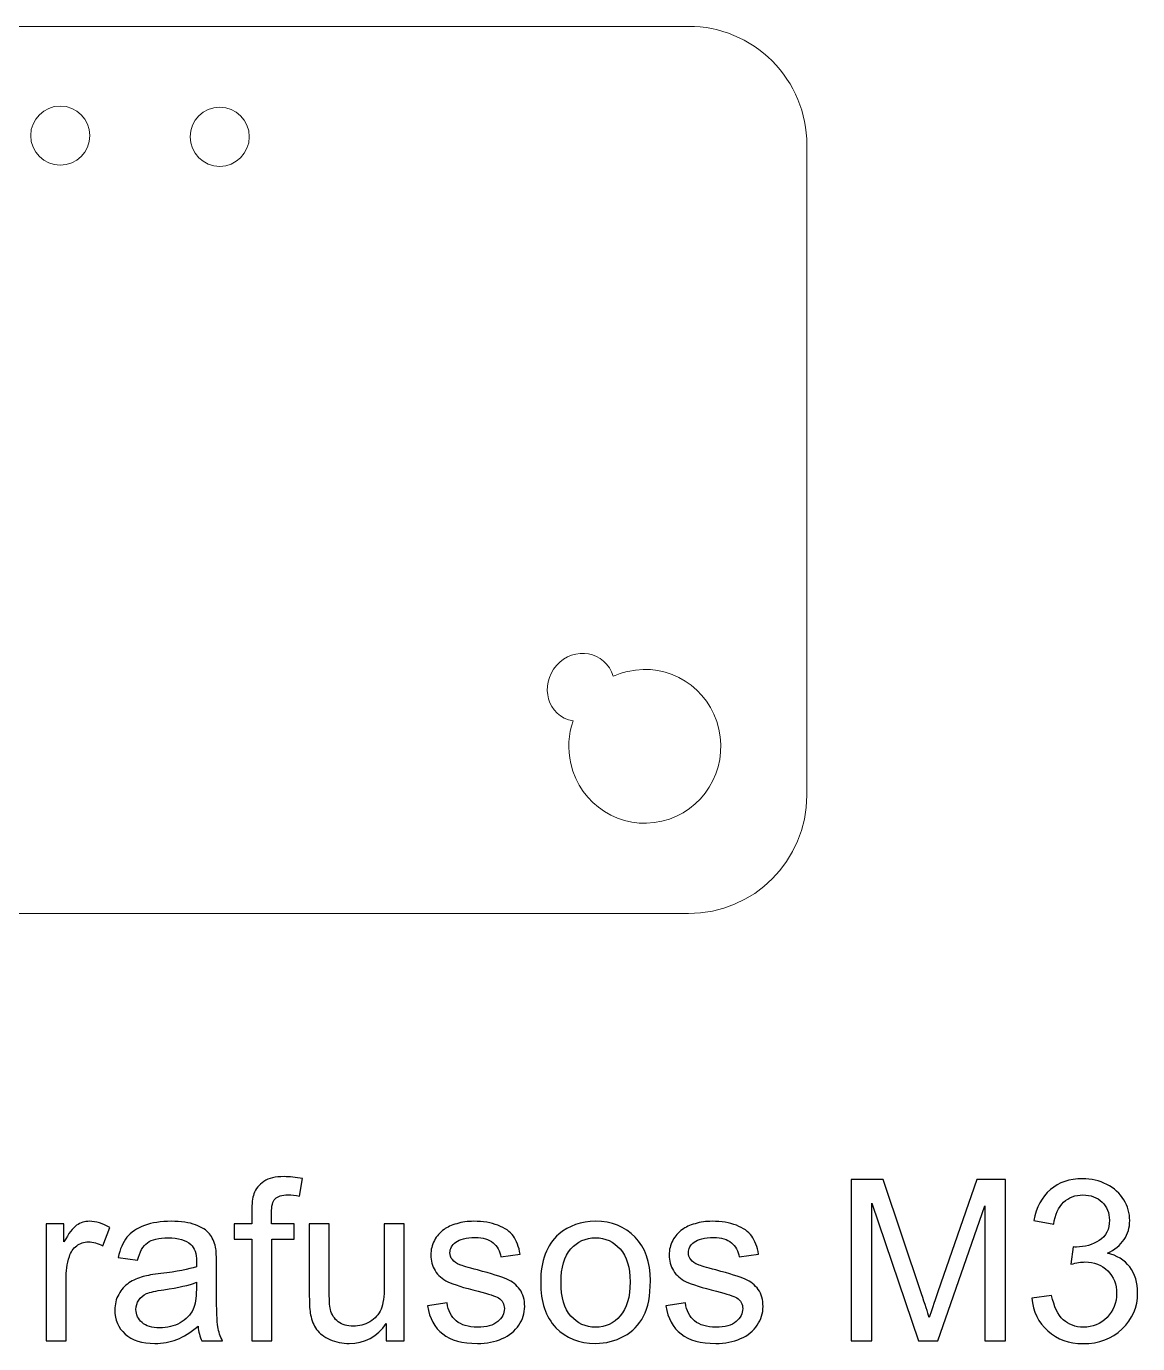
# Model space of a CAD drawing. Header units: millimetres. Extents: x -142 to 80, y -99 to 99.
# Drawn here: x -69.37 to -50.58, y -98.27 to -76 of the extents above; entities that cross this region are included whole.
import ezdxf

# ---------------------------------------------------------------- set-up
doc = ezdxf.new("R2010")
doc.units = ezdxf.units.MM
doc.header["$MEASUREMENT"] = 0
doc.layers.add('Layer 1', color=7, linetype='Continuous')

msp = doc.modelspace()

# ---------------------------------------------------------------- linework, layer by layer
at = {"layer": 'Layer 1', "lineweight": 15}
for points in [[(-58.171, -75.9999), (-58.171, -75.9999), (-84.171, -75.9999), (-84.171, -75.9999)], [(-56.171, -88.9999), (-56.171, -88.9999), (-56.171, -77.9999), (-56.171, -77.9999)], [(-58.171, -90.9999), (-57.0664, -90.9999), (-56.171, -90.1045), (-56.171, -88.9999)], [(-84.171, -90.9999), (-84.171, -90.9999), (-58.171, -90.9999), (-58.171, -90.9999)]]:
    msp.add_open_spline(points, degree=3, dxfattribs=at)
msp.add_open_spline([(-56.171, -77.9999), (-56.171, -77.4695), (-56.3817, -76.9608), (-56.7568, -76.5857), (-56.7568, -76.5857), (-57.1319, -76.2106), (-57.6406, -75.9999), (-58.171, -75.9999)], degree=3, knots=[0, 0, 0, 0, 0.3333333, 0.3333333, 0.3333333, 0.3333333, 1, 1, 1, 1], dxfattribs=at)
at = {"layer": 'Layer 1', "color": 5, "lineweight": 9}
for points in [[(-68.7924, -78.3472), (-68.5162, -78.3472), (-68.2924, -78.1233), (-68.2924, -77.8472), (-68.2924, -77.8472), (-68.2924, -77.5711), (-68.5162, -77.3472), (-68.7924, -77.3472), (-68.7924, -77.3472), (-69.0686, -77.3472), (-69.2925, -77.5711), (-69.2925, -77.8472), (-69.2925, -77.8472), (-69.2925, -78.1233), (-69.0686, -78.3472), (-68.7924, -78.3472)], [(-66.0971, -78.3671), (-65.8209, -78.3671), (-65.597, -78.1433), (-65.597, -77.8671), (-65.597, -77.8671), (-65.597, -77.591), (-65.8209, -77.3671), (-66.0971, -77.3671), (-66.0971, -77.3671), (-66.3732, -77.3671), (-66.5971, -77.591), (-66.5971, -77.8671), (-66.5971, -77.8671), (-66.5971, -78.1433), (-66.3732, -78.3671), (-66.0971, -78.3671)]]:
    msp.add_open_spline(points, degree=3, knots=[0, 0, 0, 0, 0.2, 0.2, 0.2, 0.2, 0.4, 0.4, 0.4, 0.4, 0.6, 0.6, 0.6, 0.6, 1, 1, 1, 1], dxfattribs=at)
at = {"layer": 'Layer 1', "color": 250, "lineweight": 9}
for points, knots in [([(-60.124, -87.7442), (-60.56, -87.6633), (-60.6973, -87.1409), (-60.4029, -86.8055), (-60.4029, -86.8055), (-60.1085, -86.4703), (-59.5743, -86.5606), (-59.4434, -86.9891)], [0, 0, 0, 0, 0.3333333, 0.3333333, 0.3333333, 0.3333333, 1, 1, 1, 1]), ([(-60.124, -87.7442), (-60.2014, -87.9681), (-60.2193, -88.2161), (-60.1626, -88.4644), (-60.1626, -88.4644), (-60.0031, -89.1641), (-59.3132, -89.6004), (-58.6214, -89.4391), (-58.6214, -89.4391), (-57.9297, -89.2778), (-57.4983, -88.5799), (-57.6578, -87.8802), (-57.6578, -87.8802), (-57.8173, -87.1806), (-58.5073, -86.7442), (-59.199, -86.9056), (-59.199, -86.9056), (-59.2847, -86.9255), (-59.3664, -86.9537), (-59.4434, -86.9891)], [0, 0, 0, 0, 0.1666667, 0.1666667, 0.1666667, 0.1666667, 0.3333333, 0.3333333, 0.3333333, 0.3333333, 0.5, 0.5, 0.5, 0.5, 0.6666667, 0.6666667, 0.6666667, 0.6666667, 1, 1, 1, 1])]:
    msp.add_open_spline(points, degree=3, knots=knots, dxfattribs=at)
at = {"layer": 'Layer 1', "color": 250}
for points, knots in [([(-65.5545, -98.2257), (-65.5545, -98.2257), (-65.5545, -96.5049), (-65.5545, -96.5049), (-65.5545, -96.5049), (-65.5545, -96.5049), (-65.8522, -96.5049), (-65.8522, -96.5049), (-65.8522, -96.5049), (-65.8522, -96.5049), (-65.8522, -96.2454), (-65.8522, -96.2454), (-65.8522, -96.2454), (-65.8522, -96.2454), (-65.5545, -96.2454), (-65.5545, -96.2454), (-65.5545, -96.2454), (-65.5545, -96.2454), (-65.5545, -96.0355), (-65.5545, -96.0355), (-65.5545, -96.0355), (-65.5545, -95.9026), (-65.5431, -95.8041), (-65.5196, -95.7398), (-65.5196, -95.7398), (-65.4871, -95.6533), (-65.4312, -95.5828), (-65.3498, -95.5287), (-65.3498, -95.5287), (-65.269, -95.4747), (-65.1552, -95.4479), (-65.0089, -95.4479), (-65.0089, -95.4479), (-64.9142, -95.4479), (-64.8099, -95.4594), (-64.6954, -95.4816), (-64.6954, -95.4816), (-64.6954, -95.4816), (-64.7456, -95.7754), (-64.7456, -95.7754), (-64.7456, -95.7754), (-64.8156, -95.7634), (-64.8811, -95.757), (-64.9434, -95.757), (-64.9434, -95.757), (-65.0452, -95.757), (-65.117, -95.7786), (-65.1596, -95.8219), (-65.1596, -95.8219), (-65.2016, -95.8651), (-65.2226, -95.9459), (-65.2226, -96.0642), (-65.2226, -96.0642), (-65.2226, -96.0642), (-65.2226, -96.2454), (-65.2226, -96.2454), (-65.2226, -96.2454), (-65.2226, -96.2454), (-64.8372, -96.2454), (-64.8372, -96.2454), (-64.8372, -96.2454), (-64.8372, -96.2454), (-64.8372, -96.5049), (-64.8372, -96.5049), (-64.8372, -96.5049), (-64.8372, -96.5049), (-65.2188, -96.5049), (-65.2188, -96.5049), (-65.2188, -96.5049), (-65.2188, -96.5049), (-65.2188, -98.2257), (-65.2188, -98.2257), (-65.2188, -98.2257), (-65.2188, -98.2257), (-65.5545, -98.2257), (-65.5545, -98.2257)], [0, 0, 0, 0, 0.05, 0.05, 0.05, 0.05, 0.1, 0.1, 0.1, 0.1, 0.15, 0.15, 0.15, 0.15, 0.2, 0.2, 0.2, 0.2, 0.25, 0.25, 0.25, 0.25, 0.3, 0.3, 0.3, 0.3, 0.35, 0.35, 0.35, 0.35, 0.4, 0.4, 0.4, 0.4, 0.45, 0.45, 0.45, 0.45, 0.5, 0.5, 0.5, 0.5, 0.55, 0.55, 0.55, 0.55, 0.6, 0.6, 0.6, 0.6, 0.65, 0.65, 0.65, 0.65, 0.7, 0.7, 0.7, 0.7, 0.75, 0.75, 0.75, 0.75, 0.8, 0.8, 0.8, 0.8, 0.85, 0.85, 0.85, 0.85, 0.9, 0.9, 0.9, 0.9, 1, 1, 1, 1]), ([(-55.4203, -98.2257), (-55.4203, -98.2257), (-55.4203, -95.4937), (-55.4203, -95.4937), (-55.4203, -95.4937), (-55.4203, -95.4937), (-54.8785, -95.4937), (-54.8785, -95.4937), (-54.8785, -95.4937), (-54.8785, -95.4937), (-54.2324, -97.4276), (-54.2324, -97.4276), (-54.2324, -97.4276), (-54.1726, -97.6076), (-54.1294, -97.7424), (-54.102, -97.8321), (-54.102, -97.8321), (-54.0709, -97.7329), (-54.0219, -97.5866), (-53.9558, -97.3939), (-53.9558, -97.3939), (-53.9558, -97.3939), (-53.2982, -95.4937), (-53.2982, -95.4937), (-53.2982, -95.4937), (-53.2982, -95.4937), (-52.8143, -95.4937), (-52.8143, -95.4937), (-52.8143, -95.4937), (-52.8143, -95.4937), (-52.8143, -98.2257), (-52.8143, -98.2257), (-52.8143, -98.2257), (-52.8143, -98.2257), (-53.1615, -98.2257), (-53.1615, -98.2257), (-53.1615, -98.2257), (-53.1615, -98.2257), (-53.1615, -95.9402), (-53.1615, -95.9402), (-53.1615, -95.9402), (-53.1615, -95.9402), (-53.959, -98.2257), (-53.959, -98.2257), (-53.959, -98.2257), (-53.959, -98.2257), (-54.2846, -98.2257), (-54.2846, -98.2257), (-54.2846, -98.2257), (-54.2846, -98.2257), (-55.0731, -95.8982), (-55.0731, -95.8982), (-55.0731, -95.8982), (-55.0731, -95.8982), (-55.0731, -98.2257), (-55.0731, -98.2257), (-55.0731, -98.2257), (-55.0731, -98.2257), (-55.4203, -98.2257), (-55.4203, -98.2257)], [0, 0, 0, 0, 0.0625, 0.0625, 0.0625, 0.0625, 0.125, 0.125, 0.125, 0.125, 0.1875, 0.1875, 0.1875, 0.1875, 0.25, 0.25, 0.25, 0.25, 0.3125, 0.3125, 0.3125, 0.3125, 0.375, 0.375, 0.375, 0.375, 0.4375, 0.4375, 0.4375, 0.4375, 0.5, 0.5, 0.5, 0.5, 0.5625, 0.5625, 0.5625, 0.5625, 0.625, 0.625, 0.625, 0.625, 0.6875, 0.6875, 0.6875, 0.6875, 0.75, 0.75, 0.75, 0.75, 0.8125, 0.8125, 0.8125, 0.8125, 0.875, 0.875, 0.875, 0.875, 1, 1, 1, 1]), ([(-52.3678, -97.5007), (-52.3678, -97.5007), (-52.0321, -97.4549), (-52.0321, -97.4549), (-52.0321, -97.4549), (-51.9933, -97.6457), (-51.9284, -97.7831), (-51.8362, -97.867), (-51.8362, -97.867), (-51.744, -97.951), (-51.6308, -97.9929), (-51.4966, -97.9929), (-51.4966, -97.9929), (-51.3376, -97.9929), (-51.2035, -97.9383), (-51.0953, -97.8289), (-51.0953, -97.8289), (-50.9872, -97.7195), (-50.9332, -97.584), (-50.9332, -97.4225), (-50.9332, -97.4225), (-50.9332, -97.2686), (-50.9834, -97.1414), (-51.0845, -97.041), (-51.0845, -97.041), (-51.185, -96.9411), (-51.3128, -96.8909), (-51.4686, -96.8909), (-51.4686, -96.8909), (-51.5322, -96.8909), (-51.6111, -96.9036), (-51.7058, -96.9284), (-51.7058, -96.9284), (-51.7058, -96.9284), (-51.6683, -96.6346), (-51.6683, -96.6346), (-51.6683, -96.6346), (-51.6461, -96.6371), (-51.6276, -96.6384), (-51.6143, -96.6384), (-51.6143, -96.6384), (-51.4705, -96.6384), (-51.3421, -96.6009), (-51.227, -96.5265), (-51.227, -96.5265), (-51.1125, -96.4521), (-51.0553, -96.3376), (-51.0553, -96.1831), (-51.0553, -96.1831), (-51.0553, -96.0603), (-51.0972, -95.9586), (-51.1806, -95.8778), (-51.1806, -95.8778), (-51.2639, -95.7971), (-51.3713, -95.757), (-51.503, -95.757), (-51.503, -95.757), (-51.634, -95.757), (-51.7427, -95.7983), (-51.8298, -95.881), (-51.8298, -95.881), (-51.917, -95.9637), (-51.9729, -96.0877), (-51.9977, -96.253), (-51.9977, -96.253), (-51.9977, -96.253), (-52.3335, -96.192), (-52.3335, -96.192), (-52.3335, -96.192), (-52.2922, -95.9669), (-52.1993, -95.792), (-52.0537, -95.668), (-52.0537, -95.668), (-51.9087, -95.544), (-51.7275, -95.4823), (-51.5112, -95.4823), (-51.5112, -95.4823), (-51.3624, -95.4823), (-51.2251, -95.5141), (-51.0998, -95.5783), (-51.0998, -95.5783), (-50.9739, -95.6419), (-50.8779, -95.729), (-50.8117, -95.839), (-50.8117, -95.839), (-50.7449, -95.9497), (-50.7119, -96.0667), (-50.7119, -96.1907), (-50.7119, -96.1907), (-50.7119, -96.3084), (-50.7437, -96.4152), (-50.8066, -96.5119), (-50.8066, -96.5119), (-50.8702, -96.6085), (-50.9643, -96.6855), (-51.0883, -96.7427), (-51.0883, -96.7427), (-50.9268, -96.7796), (-50.8015, -96.8572), (-50.7119, -96.9748), (-50.7119, -96.9748), (-50.6228, -97.0918), (-50.5783, -97.2394), (-50.5783, -97.4155), (-50.5783, -97.4155), (-50.5783, -97.654), (-50.6655, -97.8569), (-50.8391, -98.0228), (-50.8391, -98.0228), (-51.0133, -98.1888), (-51.2333, -98.2715), (-51.4992, -98.2715), (-51.4992, -98.2715), (-51.7389, -98.2715), (-51.938, -98.1996), (-52.0963, -98.0565), (-52.0963, -98.0565), (-52.2553, -97.9135), (-52.3456, -97.7284), (-52.3678, -97.5007)], [0, 0, 0, 0, 0.0322581, 0.0322581, 0.0322581, 0.0322581, 0.0645161, 0.0645161, 0.0645161, 0.0645161, 0.0967742, 0.0967742, 0.0967742, 0.0967742, 0.1290323, 0.1290323, 0.1290323, 0.1290323, 0.1612903, 0.1612903, 0.1612903, 0.1612903, 0.1935484, 0.1935484, 0.1935484, 0.1935484, 0.2258065, 0.2258065, 0.2258065, 0.2258065, 0.2580645, 0.2580645, 0.2580645, 0.2580645, 0.2903226, 0.2903226, 0.2903226, 0.2903226, 0.3225806, 0.3225806, 0.3225806, 0.3225806, 0.3548387, 0.3548387, 0.3548387, 0.3548387, 0.3870968, 0.3870968, 0.3870968, 0.3870968, 0.4193548, 0.4193548, 0.4193548, 0.4193548, 0.4516129, 0.4516129, 0.4516129, 0.4516129, 0.483871, 0.483871, 0.483871, 0.483871, 0.516129, 0.516129, 0.516129, 0.516129, 0.5483871, 0.5483871, 0.5483871, 0.5483871, 0.5806452, 0.5806452, 0.5806452, 0.5806452, 0.6129032, 0.6129032, 0.6129032, 0.6129032, 0.6451613, 0.6451613, 0.6451613, 0.6451613, 0.6774194, 0.6774194, 0.6774194, 0.6774194, 0.7096774, 0.7096774, 0.7096774, 0.7096774, 0.7419355, 0.7419355, 0.7419355, 0.7419355, 0.7741935, 0.7741935, 0.7741935, 0.7741935, 0.8064516, 0.8064516, 0.8064516, 0.8064516, 0.8387097, 0.8387097, 0.8387097, 0.8387097, 0.8709677, 0.8709677, 0.8709677, 0.8709677, 0.9032258, 0.9032258, 0.9032258, 0.9032258, 0.9354839, 0.9354839, 0.9354839, 0.9354839, 1, 1, 1, 1]), ([(-69.0312, -98.2257), (-69.0312, -98.2257), (-69.0312, -96.2454), (-69.0312, -96.2454), (-69.0312, -96.2454), (-69.0312, -96.2454), (-68.7298, -96.2454), (-68.7298, -96.2454), (-68.7298, -96.2454), (-68.7298, -96.2454), (-68.7298, -96.5487), (-68.7298, -96.5487), (-68.7298, -96.5487), (-68.6528, -96.4082), (-68.5816, -96.3154), (-68.5161, -96.2708), (-68.5161, -96.2708), (-68.4506, -96.2257), (-68.3787, -96.2034), (-68.3005, -96.2034), (-68.3005, -96.2034), (-68.1873, -96.2034), (-68.0722, -96.239), (-67.9552, -96.3096), (-67.9552, -96.3096), (-67.9552, -96.3096), (-68.0747, -96.6193), (-68.0747, -96.6193), (-68.0747, -96.6193), (-68.1561, -96.5735), (-68.2375, -96.5507), (-68.3189, -96.5507), (-68.3189, -96.5507), (-68.3921, -96.5507), (-68.4576, -96.5729), (-68.5154, -96.6168), (-68.5154, -96.6168), (-68.5733, -96.6607), (-68.6146, -96.7217), (-68.6395, -96.7999), (-68.6395, -96.7999), (-68.677, -96.9189), (-68.6954, -97.0492), (-68.6954, -97.191), (-68.6954, -97.191), (-68.6954, -97.191), (-68.6954, -98.2257), (-68.6954, -98.2257), (-68.6954, -98.2257), (-68.6954, -98.2257), (-69.0312, -98.2257), (-69.0312, -98.2257)], [0, 0, 0, 0, 0.0714286, 0.0714286, 0.0714286, 0.0714286, 0.1428571, 0.1428571, 0.1428571, 0.1428571, 0.2142857, 0.2142857, 0.2142857, 0.2142857, 0.2857143, 0.2857143, 0.2857143, 0.2857143, 0.3571429, 0.3571429, 0.3571429, 0.3571429, 0.4285714, 0.4285714, 0.4285714, 0.4285714, 0.5, 0.5, 0.5, 0.5, 0.5714286, 0.5714286, 0.5714286, 0.5714286, 0.6428571, 0.6428571, 0.6428571, 0.6428571, 0.7142857, 0.7142857, 0.7142857, 0.7142857, 0.7857143, 0.7857143, 0.7857143, 0.7857143, 0.8571429, 0.8571429, 0.8571429, 0.8571429, 1, 1, 1, 1]), ([(-66.4633, -97.9777), (-66.5879, -98.0839), (-66.7081, -98.1583), (-66.8232, -98.2022), (-66.8232, -98.2022), (-66.9383, -98.246), (-67.0617, -98.2677), (-67.194, -98.2677), (-67.194, -98.2677), (-67.4115, -98.2677), (-67.5787, -98.2149), (-67.6957, -98.1087), (-67.6957, -98.1087), (-67.8127, -98.0031), (-67.8712, -97.8677), (-67.8712, -97.703), (-67.8712, -97.703), (-67.8712, -97.6063), (-67.849, -97.5179), (-67.8051, -97.4378), (-67.8051, -97.4378), (-67.7606, -97.3577), (-67.7027, -97.2941), (-67.6315, -97.2457), (-67.6315, -97.2457), (-67.5596, -97.1974), (-67.4795, -97.1605), (-67.3898, -97.1357), (-67.3898, -97.1357), (-67.3237, -97.1185), (-67.2239, -97.102), (-67.0909, -97.0855), (-67.0909, -97.0855), (-66.82, -97.0537), (-66.6197, -97.0149), (-66.4919, -96.9704), (-66.4919, -96.9704), (-66.4906, -96.9246), (-66.49, -96.8953), (-66.49, -96.8832), (-66.49, -96.8832), (-66.49, -96.7472), (-66.5218, -96.6511), (-66.5854, -96.5952), (-66.5854, -96.5952), (-66.6712, -96.5195), (-66.7991, -96.482), (-66.9682, -96.482), (-66.9682, -96.482), (-67.1266, -96.482), (-67.2436, -96.51), (-67.3186, -96.5653), (-67.3186, -96.5653), (-67.3943, -96.6206), (-67.4496, -96.7185), (-67.4859, -96.8597), (-67.4859, -96.8597), (-67.4859, -96.8597), (-67.814, -96.8139), (-67.814, -96.8139), (-67.814, -96.8139), (-67.7841, -96.6734), (-67.7351, -96.5596), (-67.6665, -96.4731), (-67.6665, -96.4731), (-67.5978, -96.3866), (-67.4986, -96.3204), (-67.3689, -96.2734), (-67.3689, -96.2734), (-67.2398, -96.227), (-67.089, -96.2034), (-66.9186, -96.2034), (-66.9186, -96.2034), (-66.7495, -96.2034), (-66.6115, -96.2231), (-66.5053, -96.2632), (-66.5053, -96.2632), (-66.3997, -96.3033), (-66.3215, -96.3529), (-66.2719, -96.4133), (-66.2719, -96.4133), (-66.2223, -96.4737), (-66.1873, -96.55), (-66.1669, -96.6422), (-66.1669, -96.6422), (-66.1561, -96.6995), (-66.1504, -96.8025), (-66.1504, -96.9507), (-66.1504, -96.9507), (-66.1504, -96.9507), (-66.1504, -97.3958), (-66.1504, -97.3958), (-66.1504, -97.3958), (-66.1504, -97.7068), (-66.1434, -97.9033), (-66.1294, -97.9866), (-66.1294, -97.9866), (-66.1161, -98.0699), (-66.0881, -98.1494), (-66.0474, -98.2257), (-66.0474, -98.2257), (-66.0474, -98.2257), (-66.3984, -98.2257), (-66.3984, -98.2257), (-66.3984, -98.2257), (-66.4321, -98.1551), (-66.4537, -98.0724), (-66.4633, -97.9777)], [0, 0, 0, 0, 0.0357143, 0.0357143, 0.0357143, 0.0357143, 0.0714286, 0.0714286, 0.0714286, 0.0714286, 0.1071429, 0.1071429, 0.1071429, 0.1071429, 0.1428571, 0.1428571, 0.1428571, 0.1428571, 0.1785714, 0.1785714, 0.1785714, 0.1785714, 0.2142857, 0.2142857, 0.2142857, 0.2142857, 0.25, 0.25, 0.25, 0.25, 0.2857143, 0.2857143, 0.2857143, 0.2857143, 0.3214286, 0.3214286, 0.3214286, 0.3214286, 0.3571429, 0.3571429, 0.3571429, 0.3571429, 0.3928571, 0.3928571, 0.3928571, 0.3928571, 0.4285714, 0.4285714, 0.4285714, 0.4285714, 0.4642857, 0.4642857, 0.4642857, 0.4642857, 0.5, 0.5, 0.5, 0.5, 0.5357143, 0.5357143, 0.5357143, 0.5357143, 0.5714286, 0.5714286, 0.5714286, 0.5714286, 0.6071429, 0.6071429, 0.6071429, 0.6071429, 0.6428571, 0.6428571, 0.6428571, 0.6428571, 0.6785714, 0.6785714, 0.6785714, 0.6785714, 0.7142857, 0.7142857, 0.7142857, 0.7142857, 0.75, 0.75, 0.75, 0.75, 0.7857143, 0.7857143, 0.7857143, 0.7857143, 0.8214286, 0.8214286, 0.8214286, 0.8214286, 0.8571429, 0.8571429, 0.8571429, 0.8571429, 0.8928571, 0.8928571, 0.8928571, 0.8928571, 0.9285714, 0.9285714, 0.9285714, 0.9285714, 1, 1, 1, 1]), ([(-62.586, -97.6343), (-62.586, -97.6343), (-62.2541, -97.5809), (-62.2541, -97.5809), (-62.2541, -97.5809), (-62.2356, -97.7138), (-62.1835, -97.8155), (-62.0983, -97.8867), (-62.0983, -97.8867), (-62.013, -97.9573), (-61.8935, -97.9929), (-61.7409, -97.9929), (-61.7409, -97.9929), (-61.5863, -97.9929), (-61.4719, -97.9618), (-61.3968, -97.8988), (-61.3968, -97.8988), (-61.3224, -97.8365), (-61.2849, -97.7627), (-61.2849, -97.6782), (-61.2849, -97.6782), (-61.2849, -97.6025), (-61.3186, -97.5427), (-61.3854, -97.4995), (-61.3854, -97.4995), (-61.4324, -97.4696), (-61.5469, -97.4321), (-61.7288, -97.3856), (-61.7288, -97.3856), (-61.9742, -97.3239), (-62.144, -97.2705), (-62.2394, -97.2254), (-62.2394, -97.2254), (-62.3342, -97.1796), (-62.406, -97.1173), (-62.455, -97.0371), (-62.455, -97.0371), (-62.504, -96.9576), (-62.5288, -96.8693), (-62.5288, -96.7726), (-62.5288, -96.7726), (-62.5288, -96.6842), (-62.5084, -96.6028), (-62.4684, -96.5278), (-62.4684, -96.5278), (-62.4277, -96.4527), (-62.373, -96.3904), (-62.3037, -96.3408), (-62.3037, -96.3408), (-62.2515, -96.3026), (-62.1803, -96.2702), (-62.0906, -96.2435), (-62.0906, -96.2435), (-62.0003, -96.2168), (-61.9043, -96.2034), (-61.8013, -96.2034), (-61.8013, -96.2034), (-61.6461, -96.2034), (-61.51, -96.2257), (-61.393, -96.2708), (-61.393, -96.2708), (-61.2754, -96.3154), (-61.1889, -96.3764), (-61.1329, -96.4527), (-61.1329, -96.4527), (-61.0776, -96.5297), (-61.0388, -96.6321), (-61.0178, -96.7605), (-61.0178, -96.7605), (-61.0178, -96.7605), (-61.3459, -96.8063), (-61.3459, -96.8063), (-61.3459, -96.8063), (-61.3606, -96.7033), (-61.4038, -96.6225), (-61.475, -96.5646), (-61.475, -96.5646), (-61.5463, -96.5068), (-61.6467, -96.4782), (-61.7771, -96.4782), (-61.7771, -96.4782), (-61.9304, -96.4782), (-62.0404, -96.5036), (-62.1059, -96.5545), (-62.1059, -96.5545), (-62.1714, -96.6053), (-62.2045, -96.6651), (-62.2045, -96.7332), (-62.2045, -96.7332), (-62.2045, -96.7764), (-62.1911, -96.8158), (-62.1638, -96.8508), (-62.1638, -96.8508), (-62.1364, -96.8864), (-62.0938, -96.9163), (-62.0353, -96.9398), (-62.0353, -96.9398), (-62.0016, -96.9526), (-61.9037, -96.9812), (-61.7396, -97.0257), (-61.7396, -97.0257), (-61.503, -97.0887), (-61.3377, -97.1408), (-61.2436, -97.1809), (-61.2436, -97.1809), (-61.1494, -97.2209), (-61.0757, -97.2801), (-61.0223, -97.3564), (-61.0223, -97.3564), (-60.9682, -97.4333), (-60.9415, -97.5287), (-60.9415, -97.6432), (-60.9415, -97.6432), (-60.9415, -97.7545), (-60.9739, -97.8594), (-61.0394, -97.958), (-61.0394, -97.958), (-61.1049, -98.0565), (-61.199, -98.1329), (-61.3218, -98.1869), (-61.3218, -98.1869), (-61.4452, -98.241), (-61.5844, -98.2677), (-61.7396, -98.2677), (-61.7396, -98.2677), (-61.9965, -98.2677), (-62.193, -98.2143), (-62.3278, -98.1081), (-62.3278, -98.1081), (-62.4626, -98.0012), (-62.5485, -97.8435), (-62.586, -97.6343)], [0, 0, 0, 0, 0.0294118, 0.0294118, 0.0294118, 0.0294118, 0.0588235, 0.0588235, 0.0588235, 0.0588235, 0.0882353, 0.0882353, 0.0882353, 0.0882353, 0.1176471, 0.1176471, 0.1176471, 0.1176471, 0.1470588, 0.1470588, 0.1470588, 0.1470588, 0.1764706, 0.1764706, 0.1764706, 0.1764706, 0.2058824, 0.2058824, 0.2058824, 0.2058824, 0.2352941, 0.2352941, 0.2352941, 0.2352941, 0.2647059, 0.2647059, 0.2647059, 0.2647059, 0.2941176, 0.2941176, 0.2941176, 0.2941176, 0.3235294, 0.3235294, 0.3235294, 0.3235294, 0.3529412, 0.3529412, 0.3529412, 0.3529412, 0.3823529, 0.3823529, 0.3823529, 0.3823529, 0.4117647, 0.4117647, 0.4117647, 0.4117647, 0.4411765, 0.4411765, 0.4411765, 0.4411765, 0.4705882, 0.4705882, 0.4705882, 0.4705882, 0.5, 0.5, 0.5, 0.5, 0.5294118, 0.5294118, 0.5294118, 0.5294118, 0.5588235, 0.5588235, 0.5588235, 0.5588235, 0.5882353, 0.5882353, 0.5882353, 0.5882353, 0.6176471, 0.6176471, 0.6176471, 0.6176471, 0.6470588, 0.6470588, 0.6470588, 0.6470588, 0.6764706, 0.6764706, 0.6764706, 0.6764706, 0.7058824, 0.7058824, 0.7058824, 0.7058824, 0.7352941, 0.7352941, 0.7352941, 0.7352941, 0.7647059, 0.7647059, 0.7647059, 0.7647059, 0.7941176, 0.7941176, 0.7941176, 0.7941176, 0.8235294, 0.8235294, 0.8235294, 0.8235294, 0.8529412, 0.8529412, 0.8529412, 0.8529412, 0.8823529, 0.8823529, 0.8823529, 0.8823529, 0.9117647, 0.9117647, 0.9117647, 0.9117647, 0.9411765, 0.9411765, 0.9411765, 0.9411765, 1, 1, 1, 1]), ([(-60.6706, -97.2356), (-60.6706, -96.8699), (-60.5688, -96.599), (-60.3647, -96.4228), (-60.3647, -96.4228), (-60.1949, -96.2766), (-59.987, -96.2034), (-59.7421, -96.2034), (-59.7421, -96.2034), (-59.4706, -96.2034), (-59.248, -96.2925), (-59.075, -96.4705), (-59.075, -96.4705), (-58.9027, -96.6479), (-58.8162, -96.8941), (-58.8162, -97.2076), (-58.8162, -97.2076), (-58.8162, -97.4619), (-58.8544, -97.6616), (-58.9307, -97.8073), (-58.9307, -97.8073), (-59.007, -97.9529), (-59.1183, -98.0661), (-59.2645, -98.1468), (-59.2645, -98.1468), (-59.4102, -98.2276), (-59.5698, -98.2677), (-59.7421, -98.2677), (-59.7421, -98.2677), (-60.0194, -98.2677), (-60.2432, -98.1793), (-60.4143, -98.0019), (-60.4143, -98.0019), (-60.5854, -97.8244), (-60.6706, -97.5688), (-60.6706, -97.2356)], [0, 0, 0, 0, 0.1, 0.1, 0.1, 0.1, 0.2, 0.2, 0.2, 0.2, 0.3, 0.3, 0.3, 0.3, 0.4, 0.4, 0.4, 0.4, 0.5, 0.5, 0.5, 0.5, 0.6, 0.6, 0.6, 0.6, 0.7, 0.7, 0.7, 0.7, 0.8, 0.8, 0.8, 0.8, 1, 1, 1, 1]), ([(-58.5561, -97.6343), (-58.5561, -97.6343), (-58.2242, -97.5809), (-58.2242, -97.5809), (-58.2242, -97.5809), (-58.2057, -97.7138), (-58.1536, -97.8155), (-58.0684, -97.8867), (-58.0684, -97.8867), (-57.9831, -97.9573), (-57.8636, -97.9929), (-57.711, -97.9929), (-57.711, -97.9929), (-57.5564, -97.9929), (-57.442, -97.9618), (-57.3669, -97.8988), (-57.3669, -97.8988), (-57.2925, -97.8365), (-57.255, -97.7627), (-57.255, -97.6782), (-57.255, -97.6782), (-57.255, -97.6025), (-57.2887, -97.5427), (-57.3555, -97.4995), (-57.3555, -97.4995), (-57.4025, -97.4696), (-57.517, -97.4321), (-57.6989, -97.3856), (-57.6989, -97.3856), (-57.9443, -97.3239), (-58.1141, -97.2705), (-58.2095, -97.2254), (-58.2095, -97.2254), (-58.3043, -97.1796), (-58.3761, -97.1173), (-58.4251, -97.0371), (-58.4251, -97.0371), (-58.4741, -96.9576), (-58.4989, -96.8693), (-58.4989, -96.7726), (-58.4989, -96.7726), (-58.4989, -96.6842), (-58.4785, -96.6028), (-58.4385, -96.5278), (-58.4385, -96.5278), (-58.3978, -96.4527), (-58.3431, -96.3904), (-58.2738, -96.3408), (-58.2738, -96.3408), (-58.2216, -96.3026), (-58.1504, -96.2702), (-58.0607, -96.2435), (-58.0607, -96.2435), (-57.9704, -96.2168), (-57.8744, -96.2034), (-57.7714, -96.2034), (-57.7714, -96.2034), (-57.6162, -96.2034), (-57.4801, -96.2257), (-57.3631, -96.2708), (-57.3631, -96.2708), (-57.2455, -96.3154), (-57.159, -96.3764), (-57.103, -96.4527), (-57.103, -96.4527), (-57.0477, -96.5297), (-57.0089, -96.6321), (-56.9879, -96.7605), (-56.9879, -96.7605), (-56.9879, -96.7605), (-57.316, -96.8063), (-57.316, -96.8063), (-57.316, -96.8063), (-57.3307, -96.7033), (-57.3739, -96.6225), (-57.4451, -96.5646), (-57.4451, -96.5646), (-57.5164, -96.5068), (-57.6168, -96.4782), (-57.7472, -96.4782), (-57.7472, -96.4782), (-57.9005, -96.4782), (-58.0105, -96.5036), (-58.076, -96.5545), (-58.076, -96.5545), (-58.1415, -96.6053), (-58.1746, -96.6651), (-58.1746, -96.7332), (-58.1746, -96.7332), (-58.1746, -96.7764), (-58.1612, -96.8158), (-58.1339, -96.8508), (-58.1339, -96.8508), (-58.1065, -96.8864), (-58.0639, -96.9163), (-58.0054, -96.9398), (-58.0054, -96.9398), (-57.9717, -96.9526), (-57.8738, -96.9812), (-57.7097, -97.0257), (-57.7097, -97.0257), (-57.4731, -97.0887), (-57.3078, -97.1408), (-57.2137, -97.1809), (-57.2137, -97.1809), (-57.1195, -97.2209), (-57.0458, -97.2801), (-56.9924, -97.3564), (-56.9924, -97.3564), (-56.9383, -97.4333), (-56.9116, -97.5287), (-56.9116, -97.6432), (-56.9116, -97.6432), (-56.9116, -97.7545), (-56.944, -97.8594), (-57.0095, -97.958), (-57.0095, -97.958), (-57.075, -98.0565), (-57.1691, -98.1329), (-57.2919, -98.1869), (-57.2919, -98.1869), (-57.4153, -98.241), (-57.5545, -98.2677), (-57.7097, -98.2677), (-57.7097, -98.2677), (-57.9666, -98.2677), (-58.1631, -98.2143), (-58.2979, -98.1081), (-58.2979, -98.1081), (-58.4327, -98.0012), (-58.5186, -97.8435), (-58.5561, -97.6343)], [0, 0, 0, 0, 0.0294118, 0.0294118, 0.0294118, 0.0294118, 0.0588235, 0.0588235, 0.0588235, 0.0588235, 0.0882353, 0.0882353, 0.0882353, 0.0882353, 0.1176471, 0.1176471, 0.1176471, 0.1176471, 0.1470588, 0.1470588, 0.1470588, 0.1470588, 0.1764706, 0.1764706, 0.1764706, 0.1764706, 0.2058824, 0.2058824, 0.2058824, 0.2058824, 0.2352941, 0.2352941, 0.2352941, 0.2352941, 0.2647059, 0.2647059, 0.2647059, 0.2647059, 0.2941176, 0.2941176, 0.2941176, 0.2941176, 0.3235294, 0.3235294, 0.3235294, 0.3235294, 0.3529412, 0.3529412, 0.3529412, 0.3529412, 0.3823529, 0.3823529, 0.3823529, 0.3823529, 0.4117647, 0.4117647, 0.4117647, 0.4117647, 0.4411765, 0.4411765, 0.4411765, 0.4411765, 0.4705882, 0.4705882, 0.4705882, 0.4705882, 0.5, 0.5, 0.5, 0.5, 0.5294118, 0.5294118, 0.5294118, 0.5294118, 0.5588235, 0.5588235, 0.5588235, 0.5588235, 0.5882353, 0.5882353, 0.5882353, 0.5882353, 0.6176471, 0.6176471, 0.6176471, 0.6176471, 0.6470588, 0.6470588, 0.6470588, 0.6470588, 0.6764706, 0.6764706, 0.6764706, 0.6764706, 0.7058824, 0.7058824, 0.7058824, 0.7058824, 0.7352941, 0.7352941, 0.7352941, 0.7352941, 0.7647059, 0.7647059, 0.7647059, 0.7647059, 0.7941176, 0.7941176, 0.7941176, 0.7941176, 0.8235294, 0.8235294, 0.8235294, 0.8235294, 0.8529412, 0.8529412, 0.8529412, 0.8529412, 0.8823529, 0.8823529, 0.8823529, 0.8823529, 0.9117647, 0.9117647, 0.9117647, 0.9117647, 0.9411765, 0.9411765, 0.9411765, 0.9411765, 1, 1, 1, 1]), ([(-63.2811, -98.2257), (-63.2811, -98.2257), (-63.2811, -97.9313), (-63.2811, -97.9313), (-63.2811, -97.9313), (-63.435, -98.1557), (-63.6436, -98.2677), (-63.9075, -98.2677), (-63.9075, -98.2677), (-64.0239, -98.2677), (-64.1326, -98.2454), (-64.2337, -98.2009), (-64.2337, -98.2009), (-64.3348, -98.1557), (-64.4099, -98.0998), (-64.4588, -98.0324), (-64.4588, -98.0324), (-64.5078, -97.9643), (-64.5421, -97.8817), (-64.5619, -97.7837), (-64.5619, -97.7837), (-64.5752, -97.7176), (-64.5822, -97.6133), (-64.5822, -97.4708), (-64.5822, -97.4708), (-64.5822, -97.4708), (-64.5822, -96.2454), (-64.5822, -96.2454), (-64.5822, -96.2454), (-64.5822, -96.2454), (-64.2464, -96.2454), (-64.2464, -96.2454), (-64.2464, -96.2454), (-64.2464, -96.2454), (-64.2464, -97.3411), (-64.2464, -97.3411), (-64.2464, -97.3411), (-64.2464, -97.516), (-64.2394, -97.6343), (-64.2261, -97.6947), (-64.2261, -97.6947), (-64.2051, -97.7831), (-64.1606, -97.8518), (-64.0919, -97.902), (-64.0919, -97.902), (-64.0239, -97.9522), (-63.9399, -97.9777), (-63.8394, -97.9777), (-63.8394, -97.9777), (-63.739, -97.9777), (-63.6448, -97.9522), (-63.5571, -97.9007), (-63.5571, -97.9007), (-63.4693, -97.8492), (-63.407, -97.7786), (-63.3701, -97.6902), (-63.3701, -97.6902), (-63.3339, -97.6018), (-63.3154, -97.4728), (-63.3154, -97.3042), (-63.3154, -97.3042), (-63.3154, -97.3042), (-63.3154, -96.2454), (-63.3154, -96.2454), (-63.3154, -96.2454), (-63.3154, -96.2454), (-62.9796, -96.2454), (-62.9796, -96.2454), (-62.9796, -96.2454), (-62.9796, -96.2454), (-62.9796, -98.2257), (-62.9796, -98.2257), (-62.9796, -98.2257), (-62.9796, -98.2257), (-63.2811, -98.2257), (-63.2811, -98.2257)], [0, 0, 0, 0, 0.05, 0.05, 0.05, 0.05, 0.1, 0.1, 0.1, 0.1, 0.15, 0.15, 0.15, 0.15, 0.2, 0.2, 0.2, 0.2, 0.25, 0.25, 0.25, 0.25, 0.3, 0.3, 0.3, 0.3, 0.35, 0.35, 0.35, 0.35, 0.4, 0.4, 0.4, 0.4, 0.45, 0.45, 0.45, 0.45, 0.5, 0.5, 0.5, 0.5, 0.55, 0.55, 0.55, 0.55, 0.6, 0.6, 0.6, 0.6, 0.65, 0.65, 0.65, 0.65, 0.7, 0.7, 0.7, 0.7, 0.75, 0.75, 0.75, 0.75, 0.8, 0.8, 0.8, 0.8, 0.85, 0.85, 0.85, 0.85, 0.9, 0.9, 0.9, 0.9, 1, 1, 1, 1]), ([(-60.3272, -97.2362), (-60.3272, -97.4893), (-60.2719, -97.6788), (-60.1612, -97.8041), (-60.1612, -97.8041), (-60.0499, -97.93), (-59.9106, -97.9929), (-59.7421, -97.9929), (-59.7421, -97.9929), (-59.5755, -97.9929), (-59.4369, -97.93), (-59.3256, -97.8034), (-59.3256, -97.8034), (-59.2149, -97.6769), (-59.1596, -97.4842), (-59.1596, -97.2254), (-59.1596, -97.2254), (-59.1596, -96.9812), (-59.2156, -96.7961), (-59.3269, -96.6708), (-59.3269, -96.6708), (-59.4381, -96.5449), (-59.5768, -96.482), (-59.7421, -96.482), (-59.7421, -96.482), (-59.9106, -96.482), (-60.0499, -96.5443), (-60.1612, -96.6696), (-60.1612, -96.6696), (-60.2719, -96.7948), (-60.3272, -96.9837), (-60.3272, -97.2362)], [0, 0, 0, 0, 0.1111111, 0.1111111, 0.1111111, 0.1111111, 0.2222222, 0.2222222, 0.2222222, 0.2222222, 0.3333333, 0.3333333, 0.3333333, 0.3333333, 0.4444444, 0.4444444, 0.4444444, 0.4444444, 0.5555556, 0.5555556, 0.5555556, 0.5555556, 0.6666667, 0.6666667, 0.6666667, 0.6666667, 0.7777778, 0.7777778, 0.7777778, 0.7777778, 1, 1, 1, 1]), ([(-66.49, -97.2336), (-66.6121, -97.2832), (-66.7952, -97.3252), (-67.0394, -97.3596), (-67.0394, -97.3596), (-67.1781, -97.3793), (-67.276, -97.4015), (-67.3332, -97.4263), (-67.3332, -97.4263), (-67.3905, -97.4511), (-67.4344, -97.4874), (-67.4655, -97.5344), (-67.4655, -97.5344), (-67.4967, -97.5821), (-67.5126, -97.6349), (-67.5126, -97.6934), (-67.5126, -97.6934), (-67.5126, -97.7818), (-67.4789, -97.8562), (-67.4108, -97.9154), (-67.4108, -97.9154), (-67.3428, -97.9745), (-67.2436, -98.0044), (-67.1132, -98.0044), (-67.1132, -98.0044), (-66.9841, -98.0044), (-66.869, -97.9764), (-66.7679, -97.9198), (-66.7679, -97.9198), (-66.6674, -97.8639), (-66.593, -97.7869), (-66.546, -97.6896), (-66.546, -97.6896), (-66.5097, -97.6139), (-66.4919, -97.5026), (-66.4919, -97.3557), (-66.4919, -97.3557), (-66.4919, -97.3557), (-66.49, -97.2336), (-66.49, -97.2336)], [0, 0, 0, 0, 0.0909091, 0.0909091, 0.0909091, 0.0909091, 0.1818182, 0.1818182, 0.1818182, 0.1818182, 0.2727273, 0.2727273, 0.2727273, 0.2727273, 0.3636364, 0.3636364, 0.3636364, 0.3636364, 0.4545455, 0.4545455, 0.4545455, 0.4545455, 0.5454545, 0.5454545, 0.5454545, 0.5454545, 0.6363636, 0.6363636, 0.6363636, 0.6363636, 0.7272727, 0.7272727, 0.7272727, 0.7272727, 0.8181818, 0.8181818, 0.8181818, 0.8181818, 1, 1, 1, 1])]:
    msp.add_open_spline(points, degree=3, knots=knots, dxfattribs=at)

doc.saveas('drawing.dxf')
